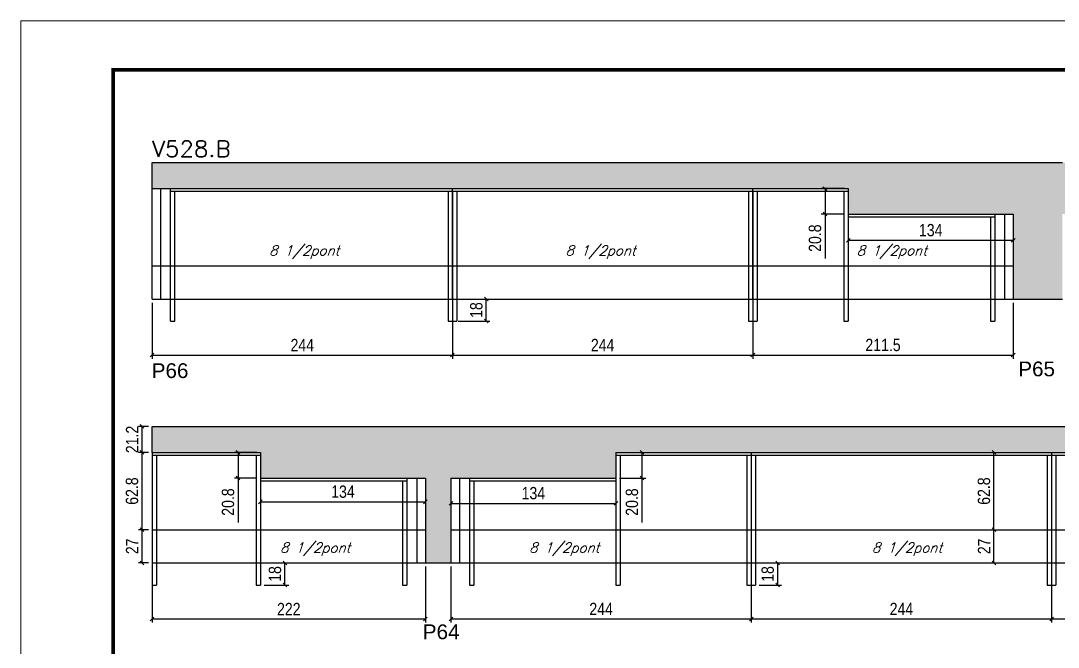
# Model space of a CAD drawing. Extents: x -21493 to -15213, y -12134 to 11887.
# Drawn here: x -16698 to -15855, y 3338 to 3847 of the extents above; entities that cross this region are included whole.
import ezdxf

# ---------------------------------------------------------------- set-up
doc = ezdxf.new("R2010")
doc.units = 0
doc.linetypes.add('DASHED', pattern=[0.75, 0.5, -0.25])
for name, color, linetype in [('5', 5, 'Continuous'), ('COTA', 241, 'Continuous'), ('Painéis', 200, 'Continuous'), ('SARR_2.2x7', 40, 'Continuous'), ('SARR_3.5x7', 81, 'Continuous'), ('texto', 7, 'Continuous')]:
    doc.layers.add(name, color=color, linetype=linetype)
for name, color, linetype, lineweight in [('Folhas', 255, 'Continuous', 9), ('SARRAFO DE PRESSAO', 251, 'DASHED', 9), ('Texto Seção', 7, 'Continuous', 15)]:
    doc.layers.add(name, color=color, linetype=linetype, lineweight=lineweight)
doc.styles.add('COTA TECNICA', font='techl___.ttf', dxfattribs={"height": 10})
doc.styles.add('REGUA-120', font='ROMANS.shx', dxfattribs={"height": 15})
doc.styles.add('Romans', font='romans.shx')
doc.styles.get("Standard").update_dxf_attribs({"font": 'arial.ttf'})
doc.dimstyles.new('PAINEL', dxfattribs={"dimtxt": 10, "dimasz": 3, "dimexe": 3, "dimexo": 3, "dimgap": 3, "dimtad": 1, "dimdec": 1, "dimzin": 12, "dimdsep": 46, "dimtxsty": 'COTA TECNICA', "dimblk1": 'OBLIQUE', "dimblk2": 'OBLIQUE', "dimsah": 1, "dimcen": 0.9, "dimclrd": 4, "dimclre": 4, "dimclrt": 240, "dimadec": 1, "dimazin": 3, "dimtfac": 1, "dimtdec": 1, "dimtmove": 0, "dimatfit": 3, "dimfxl": 1, "dimtolj": 1, "dimtzin": 12, "dimarcsym": 0})

# ---------------------------------------------------------------- blocks, each defined once
blk = doc.blocks.new('_Oblique')
at = {"color": 0, "linetype": 'ByBlock', "lineweight": -2}
blk.add_line((-0.5, -0.5), (0.5, 0.5), dxfattribs=at)
blk = doc.blocks.new('*D1677')
at = {"layer": 'COTA', "color": 4, "lineweight": -2, "ltscale": 25, "transparency": 16777216}
for p, q in [((-16591.17, 3617.92), (-16591.17, 3572.38)), ((-16347.17, 3617.92), (-16347.17, 3572.38)), ((-16591.17, 3575.38), (-16347.17, 3575.38))]:
    blk.add_line(p, q, dxfattribs=at)
at = {"layer": 'Defpoints', "color": 0, "ltscale": 25, "transparency": 16777216}
for p in [(-16591.17, 3620.92), (-16347.17, 3620.92), (-16347.17, 3575.38)]:
    blk.add_point(p, dxfattribs=at)
at = {"layer": 'COTA', "color": 4, "lineweight": -2, "ltscale": 25, "transparency": 16777216, "xscale": 3, "yscale": 3, "zscale": 3, "rotation": 180}
blk.add_blockref('_Oblique', (-16591.17, 3575.38), dxfattribs=at)
at = {"layer": 'COTA', "color": 4, "lineweight": -2, "ltscale": 25, "transparency": 16777216, "xscale": 3, "yscale": 3, "zscale": 3}
blk.add_blockref('_Oblique', (-16347.17, 3575.38), dxfattribs=at)
at = {"layer": 'COTA', "color": 240, "ltscale": 25, "transparency": 16777216, "insert": (-16469.17, 3583.45), "char_height": 10, "attachment_point": 5, "style": 'COTA TECNICA'}
blk.add_mtext('\\A1;244', dxfattribs=at)
blk = doc.blocks.new('*D1678')
at = {"layer": 'COTA', "color": 4, "lineweight": -2, "ltscale": 25, "transparency": 16777216}
for p, q in [((-16347.17, 3617.92), (-16347.17, 3572.38)), ((-16103.17, 3617.92), (-16103.17, 3572.38)), ((-16347.17, 3575.38), (-16103.17, 3575.38))]:
    blk.add_line(p, q, dxfattribs=at)
at = {"layer": 'Defpoints', "color": 0, "ltscale": 25, "transparency": 16777216}
for p in [(-16347.17, 3620.92), (-16103.17, 3620.92), (-16103.17, 3575.38)]:
    blk.add_point(p, dxfattribs=at)
at = {"layer": 'COTA', "color": 4, "lineweight": -2, "ltscale": 25, "transparency": 16777216, "xscale": 3, "yscale": 3, "zscale": 3, "rotation": 180}
blk.add_blockref('_Oblique', (-16347.17, 3575.38), dxfattribs=at)
at = {"layer": 'COTA', "color": 4, "lineweight": -2, "ltscale": 25, "transparency": 16777216, "xscale": 3, "yscale": 3, "zscale": 3}
blk.add_blockref('_Oblique', (-16103.17, 3575.38), dxfattribs=at)
at = {"layer": 'COTA', "color": 240, "ltscale": 25, "transparency": 16777216, "insert": (-16225.17, 3583.45), "char_height": 10, "attachment_point": 5, "style": 'COTA TECNICA'}
blk.add_mtext('\\A1;244', dxfattribs=at)
blk = doc.blocks.new('*D1679')
at = {"layer": 'COTA', "color": 4, "lineweight": -2, "ltscale": 25, "transparency": 16777216}
for p, q in [((-16103.17, 3617.92), (-16103.17, 3572.38)), ((-15891.67, 3617.92), (-15891.67, 3572.38)), ((-16103.17, 3575.38), (-15891.67, 3575.38))]:
    blk.add_line(p, q, dxfattribs=at)
at = {"layer": 'Defpoints', "color": 0, "ltscale": 25, "transparency": 16777216}
for p in [(-16103.17, 3620.92), (-15891.67, 3620.92), (-15891.67, 3575.38)]:
    blk.add_point(p, dxfattribs=at)
at = {"layer": 'COTA', "color": 4, "lineweight": -2, "ltscale": 25, "transparency": 16777216, "xscale": 3, "yscale": 3, "zscale": 3, "rotation": 180}
blk.add_blockref('_Oblique', (-16103.17, 3575.38), dxfattribs=at)
at = {"layer": 'COTA', "color": 4, "lineweight": -2, "ltscale": 25, "transparency": 16777216, "xscale": 3, "yscale": 3, "zscale": 3}
blk.add_blockref('_Oblique', (-15891.67, 3575.38), dxfattribs=at)
at = {"layer": 'COTA', "color": 240, "ltscale": 25, "transparency": 16777216, "insert": (-15997.42, 3583.49), "char_height": 10, "attachment_point": 5, "style": 'COTA TECNICA'}
blk.add_mtext('\\A1;211.5', dxfattribs=at)
blk = doc.blocks.new('*D1682')
at = {"layer": 'COTA', "color": 4, "lineweight": -2, "ltscale": 25, "transparency": 16777216}
for p, q in [((-16025.67, 3686.92), (-16025.67, 3665.63)), ((-15891.67, 3686.92), (-15891.67, 3665.63)), ((-16025.67, 3668.63), (-15891.67, 3668.63))]:
    blk.add_line(p, q, dxfattribs=at)
at = {"layer": 'Defpoints', "color": 0, "ltscale": 25, "transparency": 16777216}
for p in [(-16025.67, 3689.92), (-15891.67, 3689.92), (-15891.67, 3668.63)]:
    blk.add_point(p, dxfattribs=at)
at = {"layer": 'COTA', "color": 4, "lineweight": -2, "ltscale": 25, "transparency": 16777216, "xscale": 3, "yscale": 3, "zscale": 3, "rotation": 180}
blk.add_blockref('_Oblique', (-16025.67, 3668.63), dxfattribs=at)
at = {"layer": 'COTA', "color": 4, "lineweight": -2, "ltscale": 25, "transparency": 16777216, "xscale": 3, "yscale": 3, "zscale": 3}
blk.add_blockref('_Oblique', (-15891.67, 3668.63), dxfattribs=at)
at = {"layer": 'COTA', "color": 240, "ltscale": 25, "transparency": 16777216, "insert": (-15958.67, 3676.85), "char_height": 10, "attachment_point": 5, "style": 'COTA TECNICA'}
blk.add_mtext('\\A1;134', dxfattribs=at)
blk = doc.blocks.new('*D1684')
at = {"layer": 'COTA', "color": 4, "lineweight": -2, "ltscale": 25, "transparency": 16777216}
for p, q in [((-16028.67, 3710.72), (-16047.53, 3710.72)), ((-16044.53, 3710.72), (-16044.53, 3689.92)), ((-16028.67, 3689.92), (-16047.53, 3689.92)), ((-16044.53, 3689.92), (-16044.53, 3653.87))]:
    blk.add_line(p, q, dxfattribs=at)
at = {"layer": 'Defpoints', "color": 0, "ltscale": 25, "transparency": 16777216}
for p in [(-16025.67, 3710.72), (-16044.53, 3689.92), (-16025.67, 3689.92)]:
    blk.add_point(p, dxfattribs=at)
at = {"layer": 'COTA', "color": 4, "lineweight": -2, "ltscale": 25, "transparency": 16777216, "xscale": 3, "yscale": 3, "zscale": 3}
for p, rotation in [((-16044.53, 3710.72), 90), ((-16044.53, 3689.92), 270)]:
    blk.add_blockref('_Oblique', p, dxfattribs=dict(at, rotation=rotation))
at = {"layer": 'COTA', "color": 240, "ltscale": 25, "transparency": 16777216, "insert": (-16052.65, 3670.4), "char_height": 10, "attachment_point": 5, "rotation": 90, "style": 'COTA TECNICA'}
blk.add_mtext('\\A1;20.8', dxfattribs=at)
blk = doc.blocks.new('*D1686')
at = {"layer": 'COTA', "color": 4, "lineweight": -2, "ltscale": 25, "transparency": 16777216}
for p, q in [((-16591.16, 3403.32), (-16591.16, 3357.78)), ((-16369.16, 3403.32), (-16369.16, 3357.78)), ((-16591.16, 3360.78), (-16369.16, 3360.78))]:
    blk.add_line(p, q, dxfattribs=at)
at = {"layer": 'Defpoints', "color": 0, "ltscale": 25, "transparency": 16777216}
for p in [(-16591.16, 3406.32), (-16369.16, 3406.32), (-16369.16, 3360.78)]:
    blk.add_point(p, dxfattribs=at)
at = {"layer": 'COTA', "color": 4, "lineweight": -2, "ltscale": 25, "transparency": 16777216, "xscale": 3, "yscale": 3, "zscale": 3, "rotation": 180}
blk.add_blockref('_Oblique', (-16591.16, 3360.78), dxfattribs=at)
at = {"layer": 'COTA', "color": 4, "lineweight": -2, "ltscale": 25, "transparency": 16777216, "xscale": 3, "yscale": 3, "zscale": 3}
blk.add_blockref('_Oblique', (-16369.16, 3360.78), dxfattribs=at)
at = {"layer": 'COTA', "color": 240, "ltscale": 25, "transparency": 16777216, "insert": (-16480.16, 3368.78), "char_height": 10, "attachment_point": 5, "style": 'COTA TECNICA'}
blk.add_mtext('\\A1;222', dxfattribs=at)
blk = doc.blocks.new('*D1690')
at = {"layer": 'COTA', "color": 4, "lineweight": -2, "ltscale": 25, "transparency": 16777216}
for p, q in [((-16503.16, 3472.32), (-16503.16, 3452.98)), ((-16369.16, 3472.32), (-16369.16, 3452.98)), ((-16503.16, 3455.98), (-16369.16, 3455.98))]:
    blk.add_line(p, q, dxfattribs=at)
at = {"layer": 'Defpoints', "color": 0, "ltscale": 25, "transparency": 16777216}
for p in [(-16503.16, 3475.32), (-16369.16, 3475.32), (-16369.16, 3455.98)]:
    blk.add_point(p, dxfattribs=at)
at = {"layer": 'COTA', "color": 4, "lineweight": -2, "ltscale": 25, "transparency": 16777216, "xscale": 3, "yscale": 3, "zscale": 3, "rotation": 180}
blk.add_blockref('_Oblique', (-16503.16, 3455.98), dxfattribs=at)
at = {"layer": 'COTA', "color": 4, "lineweight": -2, "ltscale": 25, "transparency": 16777216, "xscale": 3, "yscale": 3, "zscale": 3}
blk.add_blockref('_Oblique', (-16369.16, 3455.98), dxfattribs=at)
at = {"layer": 'COTA', "color": 240, "ltscale": 25, "transparency": 16777216, "insert": (-16436.16, 3464.2), "char_height": 10, "attachment_point": 5, "style": 'COTA TECNICA'}
blk.add_mtext('\\A1;134', dxfattribs=at)
blk = doc.blocks.new('*D1692')
at = {"layer": 'COTA', "color": 4, "lineweight": -2, "ltscale": 25, "transparency": 16777216}
for p, q in [((-16506.17, 3496.12), (-16524.38, 3496.12)), ((-16521.38, 3496.12), (-16521.38, 3475.32)), ((-16506.17, 3475.32), (-16524.38, 3475.32)), ((-16521.38, 3475.32), (-16521.38, 3439.27))]:
    blk.add_line(p, q, dxfattribs=at)
at = {"layer": 'Defpoints', "color": 0, "ltscale": 25, "transparency": 16777216}
for p in [(-16503.17, 3496.12), (-16521.38, 3475.32), (-16503.17, 3475.32)]:
    blk.add_point(p, dxfattribs=at)
at = {"layer": 'COTA', "color": 4, "lineweight": -2, "ltscale": 25, "transparency": 16777216, "xscale": 3, "yscale": 3, "zscale": 3}
for p, rotation in [((-16521.38, 3496.12), 90), ((-16521.38, 3475.32), 270)]:
    blk.add_blockref('_Oblique', p, dxfattribs=dict(at, rotation=rotation))
at = {"layer": 'COTA', "color": 240, "ltscale": 25, "transparency": 16777216, "insert": (-16529.5, 3455.79), "char_height": 10, "attachment_point": 5, "rotation": 90, "style": 'COTA TECNICA'}
blk.add_mtext('\\A1;20.8', dxfattribs=at)
blk = doc.blocks.new('*D1698')
at = {"layer": 'COTA', "color": 4, "lineweight": -2, "ltscale": 25, "transparency": 16777216}
for p, q in [((-16348.44, 3403.32), (-16348.44, 3357.78)), ((-16104.44, 3403.32), (-16104.44, 3357.78)), ((-16348.44, 3360.78), (-16104.44, 3360.78))]:
    blk.add_line(p, q, dxfattribs=at)
at = {"layer": 'Defpoints', "color": 0, "ltscale": 25, "transparency": 16777216}
for p in [(-16348.44, 3406.32), (-16104.44, 3406.32), (-16104.44, 3360.78)]:
    blk.add_point(p, dxfattribs=at)
at = {"layer": 'COTA', "color": 4, "lineweight": -2, "ltscale": 25, "transparency": 16777216, "xscale": 3, "yscale": 3, "zscale": 3, "rotation": 180}
blk.add_blockref('_Oblique', (-16348.44, 3360.78), dxfattribs=at)
at = {"layer": 'COTA', "color": 4, "lineweight": -2, "ltscale": 25, "transparency": 16777216, "xscale": 3, "yscale": 3, "zscale": 3}
blk.add_blockref('_Oblique', (-16104.44, 3360.78), dxfattribs=at)
at = {"layer": 'COTA', "color": 240, "ltscale": 25, "transparency": 16777216, "insert": (-16226.44, 3368.85), "char_height": 10, "attachment_point": 5, "style": 'COTA TECNICA'}
blk.add_mtext('\\A1;244', dxfattribs=at)
blk = doc.blocks.new('*D1699')
at = {"layer": 'COTA', "color": 4, "lineweight": -2, "ltscale": 25, "transparency": 16777216}
for p, q in [((-16104.44, 3403.32), (-16104.44, 3357.78)), ((-15860.44, 3403.32), (-15860.44, 3357.78)), ((-16104.44, 3360.78), (-15860.44, 3360.78))]:
    blk.add_line(p, q, dxfattribs=at)
at = {"layer": 'Defpoints', "color": 0, "ltscale": 25, "transparency": 16777216}
for p in [(-16104.44, 3406.32), (-15860.44, 3406.32), (-15860.44, 3360.78)]:
    blk.add_point(p, dxfattribs=at)
at = {"layer": 'COTA', "color": 4, "lineweight": -2, "ltscale": 25, "transparency": 16777216, "xscale": 3, "yscale": 3, "zscale": 3, "rotation": 180}
blk.add_blockref('_Oblique', (-16104.44, 3360.78), dxfattribs=at)
at = {"layer": 'COTA', "color": 4, "lineweight": -2, "ltscale": 25, "transparency": 16777216, "xscale": 3, "yscale": 3, "zscale": 3}
blk.add_blockref('_Oblique', (-15860.44, 3360.78), dxfattribs=at)
at = {"layer": 'COTA', "color": 240, "ltscale": 25, "transparency": 16777216, "insert": (-15982.44, 3368.85), "char_height": 10, "attachment_point": 5, "style": 'COTA TECNICA'}
blk.add_mtext('\\A1;244', dxfattribs=at)
blk = doc.blocks.new('*D1700')
at = {"layer": 'COTA', "color": 4, "lineweight": -2, "ltscale": 25, "transparency": 16777216}
for p, q in [((-15860.44, 3403.32), (-15860.44, 3357.78)), ((-15638.44, 3403.32), (-15638.44, 3357.78)), ((-15860.44, 3360.78), (-15638.44, 3360.78))]:
    blk.add_line(p, q, dxfattribs=at)
at = {"layer": 'Defpoints', "color": 0, "ltscale": 25, "transparency": 16777216}
for p in [(-15860.44, 3406.32), (-15638.44, 3406.32), (-15638.44, 3360.78)]:
    blk.add_point(p, dxfattribs=at)
at = {"layer": 'COTA', "color": 4, "lineweight": -2, "ltscale": 25, "transparency": 16777216, "xscale": 3, "yscale": 3, "zscale": 3, "rotation": 180}
blk.add_blockref('_Oblique', (-15860.44, 3360.78), dxfattribs=at)
at = {"layer": 'COTA', "color": 4, "lineweight": -2, "ltscale": 25, "transparency": 16777216, "xscale": 3, "yscale": 3, "zscale": 3}
blk.add_blockref('_Oblique', (-15638.44, 3360.78), dxfattribs=at)
at = {"layer": 'COTA', "color": 240, "ltscale": 25, "transparency": 16777216, "insert": (-15749.44, 3368.78), "char_height": 10, "attachment_point": 5, "style": 'COTA TECNICA'}
blk.add_mtext('\\A1;222', dxfattribs=at)
blk = doc.blocks.new('*D1701')
at = {"layer": 'COTA', "color": 4, "lineweight": -2, "ltscale": 25, "transparency": 16777216}
for p, q in [((-16348.44, 3472.32), (-16348.44, 3451.75)), ((-16214.44, 3472.32), (-16214.44, 3451.75)), ((-16348.44, 3454.75), (-16214.44, 3454.75))]:
    blk.add_line(p, q, dxfattribs=at)
at = {"layer": 'Defpoints', "color": 0, "ltscale": 25, "transparency": 16777216}
for p in [(-16348.44, 3475.32), (-16214.44, 3475.32), (-16214.44, 3454.75)]:
    blk.add_point(p, dxfattribs=at)
at = {"layer": 'COTA', "color": 4, "lineweight": -2, "ltscale": 25, "transparency": 16777216, "xscale": 3, "yscale": 3, "zscale": 3, "rotation": 180}
blk.add_blockref('_Oblique', (-16348.44, 3454.75), dxfattribs=at)
at = {"layer": 'COTA', "color": 4, "lineweight": -2, "ltscale": 25, "transparency": 16777216, "xscale": 3, "yscale": 3, "zscale": 3}
blk.add_blockref('_Oblique', (-16214.44, 3454.75), dxfattribs=at)
at = {"layer": 'COTA', "color": 240, "ltscale": 25, "transparency": 16777216, "insert": (-16281.44, 3462.97), "char_height": 10, "attachment_point": 5, "style": 'COTA TECNICA'}
blk.add_mtext('\\A1;134', dxfattribs=at)
blk = doc.blocks.new('*D1702')
at = {"layer": 'COTA', "color": 4, "lineweight": -2, "ltscale": 25, "transparency": 16777216}
for p, q in [((-16211.44, 3496.12), (-16190.22, 3496.12)), ((-16193.22, 3496.12), (-16193.22, 3475.32)), ((-16211.44, 3475.32), (-16190.22, 3475.32)), ((-16193.22, 3475.32), (-16193.22, 3439.27))]:
    blk.add_line(p, q, dxfattribs=at)
at = {"layer": 'Defpoints', "color": 0, "ltscale": 25, "transparency": 16777216}
for p in [(-16214.44, 3496.12), (-16214.44, 3475.32), (-16193.22, 3475.32)]:
    blk.add_point(p, dxfattribs=at)
at = {"layer": 'COTA', "color": 4, "lineweight": -2, "ltscale": 25, "transparency": 16777216, "xscale": 3, "yscale": 3, "zscale": 3}
for p, rotation in [((-16193.22, 3496.12), 90), ((-16193.22, 3475.32), 270)]:
    blk.add_blockref('_Oblique', p, dxfattribs=dict(at, rotation=rotation))
at = {"layer": 'COTA', "color": 240, "ltscale": 25, "transparency": 16777216, "insert": (-16201.35, 3455.79), "char_height": 10, "attachment_point": 5, "rotation": 90, "style": 'COTA TECNICA'}
blk.add_mtext('\\A1;20.8', dxfattribs=at)
blk = doc.blocks.new('*D1713')
at = {"layer": 'COTA', "color": 4, "lineweight": -2, "ltscale": 25, "transparency": 16777216}
for p, q in [((-16342.42, 3620.92), (-16316.7, 3620.92)), ((-16319.7, 3602.92), (-16319.7, 3620.92)), ((-16342.42, 3602.92), (-16316.7, 3602.92))]:
    blk.add_line(p, q, dxfattribs=at)
at = {"layer": 'Defpoints', "color": 0, "ltscale": 25, "transparency": 16777216}
for p in [(-16345.42, 3620.92), (-16319.7, 3620.92), (-16345.42, 3602.92)]:
    blk.add_point(p, dxfattribs=at)
at = {"layer": 'COTA', "color": 4, "lineweight": -2, "ltscale": 25, "transparency": 16777216, "xscale": 3, "yscale": 3, "zscale": 3}
for p, rotation in [((-16319.7, 3620.92), 90), ((-16319.7, 3602.92), 270)]:
    blk.add_blockref('_Oblique', p, dxfattribs=dict(at, rotation=rotation))
at = {"layer": 'COTA', "color": 240, "ltscale": 25, "transparency": 16777216, "insert": (-16327.8, 3611.92), "char_height": 10, "attachment_point": 5, "rotation": 90, "style": 'COTA TECNICA'}
blk.add_mtext('\\A1;18', dxfattribs=at)
blk = doc.blocks.new('*D1714')
at = {"layer": 'COTA', "color": 4, "lineweight": -2, "ltscale": 25, "transparency": 16777216}
for p, q in [((-16097.94, 3406.32), (-16079.96, 3406.32)), ((-16082.96, 3388.32), (-16082.96, 3406.32)), ((-16097.94, 3388.32), (-16079.96, 3388.32))]:
    blk.add_line(p, q, dxfattribs=at)
at = {"layer": 'Defpoints', "color": 0, "ltscale": 25, "transparency": 16777216}
for p in [(-16100.94, 3406.32), (-16082.96, 3406.32), (-16100.94, 3388.32)]:
    blk.add_point(p, dxfattribs=at)
at = {"layer": 'COTA', "color": 4, "lineweight": -2, "ltscale": 25, "transparency": 16777216, "xscale": 3, "yscale": 3, "zscale": 3}
for p, rotation in [((-16082.96, 3406.32), 90), ((-16082.96, 3388.32), 270)]:
    blk.add_blockref('_Oblique', p, dxfattribs=dict(at, rotation=rotation))
at = {"layer": 'COTA', "color": 240, "ltscale": 25, "transparency": 16777216, "insert": (-16091.05, 3397.32), "char_height": 10, "attachment_point": 5, "rotation": 90, "style": 'COTA TECNICA'}
blk.add_mtext('\\A1;18', dxfattribs=at)
blk = doc.blocks.new('*D1716')
at = {"layer": 'COTA', "color": 4, "lineweight": -2, "ltscale": 25, "transparency": 16777216}
for p, q in [((-16500.16, 3406.32), (-16480.24, 3406.32)), ((-16483.24, 3388.32), (-16483.24, 3406.32)), ((-16500.16, 3388.32), (-16480.24, 3388.32))]:
    blk.add_line(p, q, dxfattribs=at)
at = {"layer": 'Defpoints', "color": 0, "ltscale": 25, "transparency": 16777216}
for p in [(-16503.16, 3406.32), (-16483.24, 3406.32), (-16503.16, 3388.32)]:
    blk.add_point(p, dxfattribs=at)
at = {"layer": 'COTA', "color": 4, "lineweight": -2, "ltscale": 25, "transparency": 16777216, "xscale": 3, "yscale": 3, "zscale": 3}
for p, rotation in [((-16483.24, 3406.32), 90), ((-16483.24, 3388.32), 270)]:
    blk.add_blockref('_Oblique', p, dxfattribs=dict(at, rotation=rotation))
at = {"layer": 'COTA', "color": 240, "ltscale": 25, "transparency": 16777216, "insert": (-16491.33, 3397.32), "char_height": 10, "attachment_point": 5, "rotation": 90, "style": 'COTA TECNICA'}
blk.add_mtext('\\A1;18', dxfattribs=at)
blk = doc.blocks.new('*D1720')
at = {"layer": 'COTA', "color": 4, "lineweight": -2, "ltscale": 25, "transparency": 16777216}
for p, q in [((-15923.44, 3433.32), (-15904.26, 3433.32)), ((-15907.26, 3406.32), (-15907.26, 3433.32)), ((-15923.44, 3406.32), (-15904.26, 3406.32))]:
    blk.add_line(p, q, dxfattribs=at)
at = {"layer": 'Defpoints', "color": 0, "ltscale": 25, "transparency": 16777216}
for p in [(-15926.44, 3433.32), (-15907.26, 3433.32), (-15926.44, 3406.32)]:
    blk.add_point(p, dxfattribs=at)
at = {"layer": 'COTA', "color": 4, "lineweight": -2, "ltscale": 25, "transparency": 16777216, "xscale": 3, "yscale": 3, "zscale": 3}
for p, rotation in [((-15907.26, 3433.32), 90), ((-15907.26, 3406.32), 270)]:
    blk.add_blockref('_Oblique', p, dxfattribs=dict(at, rotation=rotation))
at = {"layer": 'COTA', "color": 240, "ltscale": 25, "transparency": 16777216, "insert": (-15915.33, 3419.82), "char_height": 10, "attachment_point": 5, "rotation": 90, "style": 'COTA TECNICA'}
blk.add_mtext('\\A1;27', dxfattribs=at)
blk = doc.blocks.new('*D1613')
at = {"layer": 'COTA', "color": 4, "lineweight": -2, "ltscale": 25, "transparency": 16777216}
for p, q in [((-15910.26, 3496.12), (-15910.26, 3496.12)), ((-15907.26, 3433.32), (-15907.26, 3496.12)), ((-15923.44, 3433.32), (-15904.26, 3433.32))]:
    blk.add_line(p, q, dxfattribs=at)
at = {"layer": 'Defpoints', "color": 0, "ltscale": 25, "transparency": 16777216}
for p in [(-15907.26, 3496.12), (-15907.26, 3496.12), (-15926.44, 3433.32)]:
    blk.add_point(p, dxfattribs=at)
at = {"layer": 'COTA', "color": 4, "lineweight": -2, "ltscale": 25, "transparency": 16777216, "xscale": 3, "yscale": 3, "zscale": 3}
for p, rotation in [((-15907.26, 3496.12), 90), ((-15907.26, 3433.32), 270)]:
    blk.add_blockref('_Oblique', p, dxfattribs=dict(at, rotation=rotation))
at = {"layer": 'COTA', "color": 240, "ltscale": 25, "transparency": 16777216, "insert": (-15915.39, 3464.72), "char_height": 10, "attachment_point": 5, "rotation": 90, "style": 'COTA TECNICA'}
blk.add_mtext('\\A1;62.8', dxfattribs=at)
blk = doc.blocks.new('*D1614')
at = {"layer": 'COTA', "color": 4, "lineweight": -2, "ltscale": 25, "transparency": 16777216}
for p, q in [((-16594.16, 3433.32), (-16602.37, 3433.32)), ((-16599.37, 3406.32), (-16599.37, 3433.32)), ((-16594.16, 3406.32), (-16602.37, 3406.32))]:
    blk.add_line(p, q, dxfattribs=at)
at = {"layer": 'Defpoints', "color": 0, "ltscale": 25, "transparency": 16777216}
for p in [(-16599.37, 3433.32), (-16591.16, 3433.32), (-16591.16, 3406.32)]:
    blk.add_point(p, dxfattribs=at)
at = {"layer": 'COTA', "color": 4, "lineweight": -2, "ltscale": 25, "transparency": 16777216, "xscale": 3, "yscale": 3, "zscale": 3}
for p, rotation in [((-16599.37, 3433.32), 90), ((-16599.37, 3406.32), 270)]:
    blk.add_blockref('_Oblique', p, dxfattribs=dict(at, rotation=rotation))
at = {"layer": 'COTA', "color": 240, "ltscale": 25, "transparency": 16777216, "insert": (-16607.45, 3419.82), "char_height": 10, "attachment_point": 5, "rotation": 90, "style": 'COTA TECNICA'}
blk.add_mtext('\\A1;27', dxfattribs=at)
blk = doc.blocks.new('*D1615')
at = {"layer": 'COTA', "color": 4, "lineweight": -2, "ltscale": 25, "transparency": 16777216}
for p, q in [((-16594.16, 3496.12), (-16602.37, 3496.12)), ((-16599.37, 3433.32), (-16599.37, 3496.12)), ((-16594.16, 3433.32), (-16602.37, 3433.32))]:
    blk.add_line(p, q, dxfattribs=at)
at = {"layer": 'Defpoints', "color": 0, "ltscale": 25, "transparency": 16777216}
for p in [(-16599.37, 3496.12), (-16591.16, 3496.12), (-16591.16, 3433.32)]:
    blk.add_point(p, dxfattribs=at)
at = {"layer": 'COTA', "color": 4, "lineweight": -2, "ltscale": 25, "transparency": 16777216, "xscale": 3, "yscale": 3, "zscale": 3}
for p, rotation in [((-16599.37, 3496.12), 90), ((-16599.37, 3433.32), 270)]:
    blk.add_blockref('_Oblique', p, dxfattribs=dict(at, rotation=rotation))
at = {"layer": 'COTA', "color": 240, "ltscale": 25, "transparency": 16777216, "insert": (-16607.5, 3464.72), "char_height": 10, "attachment_point": 5, "rotation": 90, "style": 'COTA TECNICA'}
blk.add_mtext('\\A1;62.8', dxfattribs=at)
blk = doc.blocks.new('*D1616')
at = {"layer": 'COTA', "color": 4, "lineweight": -2, "ltscale": 25, "transparency": 16777216}
for p, q in [((-16594.16, 3517.32), (-16602.37, 3517.32)), ((-16599.37, 3496.12), (-16599.37, 3517.32)), ((-16594.16, 3496.12), (-16602.37, 3496.12))]:
    blk.add_line(p, q, dxfattribs=at)
at = {"layer": 'Defpoints', "color": 0, "ltscale": 25, "transparency": 16777216}
for p in [(-16599.37, 3517.32), (-16591.16, 3517.32), (-16591.16, 3496.12)]:
    blk.add_point(p, dxfattribs=at)
at = {"layer": 'COTA', "color": 4, "lineweight": -2, "ltscale": 25, "transparency": 16777216, "xscale": 3, "yscale": 3, "zscale": 3}
for p, rotation in [((-16599.37, 3517.32), 90), ((-16599.37, 3496.12), 270)]:
    blk.add_blockref('_Oblique', p, dxfattribs=dict(at, rotation=rotation))
at = {"layer": 'COTA', "color": 240, "ltscale": 25, "transparency": 16777216, "insert": (-16607.43, 3506.72), "char_height": 10, "attachment_point": 5, "rotation": 90, "style": 'COTA TECNICA'}
blk.add_mtext('\\A1;21.2', dxfattribs=at)
blk = doc.blocks.new('9999999999')
at = {"layer": 'Folhas'}
blk.add_lwpolyline([(98138.98, 34190.21), (99623.98, 34190.21), (99623.98, 35240.21), (98138.98, 35240.21)], close=True, dxfattribs=at)
at = {"layer": 'Folhas', "color": 30, "const_width": 3}
blk.add_lwpolyline([(98213.98, 34230.21), (99583.98, 34230.21), (99583.98, 35200.21), (98213.98, 35200.21)], close=True, dxfattribs=at)

msp = doc.modelspace()

# ---------------------------------------------------------------- hatches: boundary and pattern name
at = {"layer": 'COTA', "linetype": 'ByBlock'}
h = msp.add_hatch(dxfattribs=at)
h.set_pattern_fill('AR-CONC', color=256, scale=0.03)
h.set_pattern_definition([(50, (-155512.543, -28051.7306), (5.46554007, -0.47817257), [0.5715, -6.2865]), (355, (-155512.543, -28051.7306), (-1.05730264, 5.73170536), [0.4572, -5.02921753]), (100.4514447, (-155512.0873, -28051.7705), (4.40823741, 5.25353256), [0.48570026, -5.34270734]), (46.1842, (-155512.543, -28050.2066), (8.13237123, -1.26126984), [0.85725, -9.42975]), (96.6355576, (-155511.865, -28050.312), (7.122124, 7.42278374), [0.7285507, -8.01406824]), (351.184151, (-155512.543, -28050.207), (7.122124, 7.42278374), [0.685799, -7.54379196]), (21, (-155511.781, -28050.5876), (4.54843174, -3.06795595), [0.5715, -6.2865]), (326, (-155511.781, -28050.5876), (1.85406085, 5.52563898), [0.4572, -5.0292]), (71.451445, (-155511.402, -28050.8433), (6.40249258, 2.45768307), [0.48570026, -5.34269813]), (37.5, (-155512.5428, -28051.7306), (0.092658098, 2.536651166), [0, -4.96824, 0, -5.1054, 0, -5.04825]), (7.5, (-155512.5428, -28051.7306), (2.004589875, 3.005417245), [0, -2.91084, 0, -4.85394, 0, -1.92405]), (327.5, (-155514.242, -28051.7306), (4.067717855, -0.17186232), [0, -1.905, 0, -5.9436, 0, -7.8867]), (317.5, (-155515.004, -28051.7306), (4.44387544, 0.76279473), [0, -2.4765, 0, -3.94716, 0, -5.6007])])
h.paths.add_polyline_path([(-15891.67, 3731.92), (-16025.67, 3731.92), (-16591.17, 3731.92), (-16591.17, 3710.72), (-16025.67, 3710.72), (-16025.67, 3689.92), (-15891.67, 3689.92), (-15891.67, 3620.92), (-15851.67, 3620.92), (-15851.67, 3689.92), (-15717.67, 3689.92), (-15717.67, 3710.72), (-15363.67, 3710.72), (-15363.67, 3710.72), (-15363.67, 3731.92), (-15717.67, 3731.92), (-15851.67, 3731.92)])
h = msp.add_hatch(dxfattribs=at)
h.set_pattern_fill('AR-CONC', color=256, scale=0.03)
h.set_pattern_definition([(50, (-157032.1976, -26044.2673), (5.46554007, -0.47817257), [0.5715, -6.2865]), (355, (-157032.1976, -26044.2673), (-1.05730264, 5.73170536), [0.4572, -5.02921753]), (100.4514447, (-157031.742, -26044.307), (4.40823741, 5.25353256), [0.48570026, -5.34270734]), (46.1842, (-157032.1976, -26042.743), (8.13237123, -1.26126984), [0.85725, -9.42975]), (96.6355576, (-157031.52, -26042.8484), (7.122124, 7.42278374), [0.7285507, -8.01406824]), (351.184151, (-157032.198, -26042.743), (7.122124, 7.42278374), [0.685799, -7.54379196]), (21, (-157031.4356, -26043.1243), (4.54843174, -3.06795595), [0.5715, -6.2865]), (326, (-157031.4356, -26043.1243), (1.85406085, 5.52563898), [0.4572, -5.0292]), (71.451445, (-157031.0566, -26043.38), (6.40249258, 2.45768307), [0.48570026, -5.34269813]), (37.5, (-157032.1976, -26044.2673), (0.092658098, 2.536651166), [0, -4.96824, 0, -5.1054, 0, -5.04825]), (7.5, (-157032.1976, -26044.2673), (2.004589875, 3.005417245), [0, -2.91084, 0, -4.85394, 0, -1.92405]), (327.5, (-157033.8969, -26044.2673), (4.067717855, -0.17186232), [0, -1.905, 0, -5.9436, 0, -7.8867]), (317.5, (-157034.659, -26044.2673), (4.44387544, 0.76279473), [0, -2.4765, 0, -3.94716, 0, -5.6007])])
h.paths.add_polyline_path([(-16591.17, 3517.32), (-16591.17, 3496.12), (-16503.17, 3496.12), (-16503.17, 3475.32), (-16369.16, 3475.32), (-16369.16, 3406.32), (-16348.44, 3406.32), (-16348.44, 3475.32), (-16214.44, 3475.32), (-16214.44, 3493.92), (-16214.44, 3496.12), (-15772.44, 3496.12), (-15772.44, 3475.32), (-15638.44, 3475.32), (-15638.44, 3517.32)])
h.paths.add_polyline_path([(-15786.52, 3469.01), (-15786.52, 3502.94), (-15807.1, 3502.94), (-15807.1, 3469.01)], flags=25)

# ---------------------------------------------------------------- linework, layer by layer
for p, q in [((-16591.17, 3731.92), (-16025.67, 3731.92)), ((-16591.17, 3710.72), (-16591.17, 3731.92)), ((-16025.67, 3731.92), (-15891.67, 3731.92)), ((-15891.67, 3731.92), (-15851.67, 3731.92)), ((-15891.67, 3620.92), (-15851.67, 3620.92)), ((-16591.17, 3517.32), (-15638.44, 3517.32)), ((-16591.17, 3496.12), (-16591.17, 3517.32)), ((-16369.16, 3406.32), (-16348.44, 3406.32))]:
    msp.add_line(p, q, dxfattribs=at)
at = {"layer": 'Painéis'}
for p, q in [((-16591.17, 3710.72), (-16025.67, 3710.72)), ((-16025.67, 3689.92), (-15891.67, 3689.92)), ((-16591.17, 3647.92), (-15891.67, 3647.92)), ((-16591.17, 3620.92), (-16025.67, 3620.92)), ((-16025.67, 3620.92), (-15891.67, 3620.92)), ((-16591.17, 3496.12), (-16503.17, 3496.12)), ((-16214.44, 3496.12), (-15772.44, 3496.12)), ((-16503.17, 3475.32), (-16369.16, 3475.32)), ((-16348.44, 3475.32), (-16214.44, 3475.32)), ((-16591.17, 3433.32), (-16369.16, 3433.32)), ((-16348.44, 3433.32), (-15638.44, 3433.32)), ((-16591.17, 3406.32), (-16503.17, 3406.32)), ((-16503.17, 3406.32), (-16369.16, 3406.32)), ((-16348.44, 3406.32), (-16214.44, 3406.32)), ((-16214.44, 3406.32), (-15638.44, 3406.32))]:
    msp.add_line(p, q, dxfattribs=at)
at = {"layer": 'Painéis', "ltscale": 25}
for p, q in [((-16591.17, 3620.92), (-16591.17, 3710.72)), ((-16347.17, 3620.92), (-16347.17, 3710.72)), ((-16103.17, 3620.92), (-16103.17, 3710.72)), ((-16025.67, 3710.72), (-16025.67, 3689.92)), ((-15891.67, 3689.92), (-15891.67, 3620.92)), ((-16591.17, 3496.12), (-16591.17, 3406.32)), ((-16503.17, 3496.12), (-16503.17, 3475.32)), ((-16214.44, 3496.12), (-16214.44, 3475.32)), ((-16104.44, 3496.12), (-16104.44, 3406.32)), ((-15860.44, 3496.12), (-15860.44, 3406.32)), ((-16369.16, 3475.32), (-16369.16, 3406.32)), ((-16348.44, 3475.32), (-16348.44, 3406.32))]:
    msp.add_line(p, q, dxfattribs=at)
at = {"layer": 'SARR_2.2x7', "linetype": 'Continuous'}
for p, q in [((-16584.17, 3620.92), (-16584.17, 3710.72)), ((-16576.17, 3708.52), (-16347.17, 3708.52)), ((-16347.17, 3708.52), (-16103.17, 3708.52)), ((-16103.17, 3708.52), (-16025.67, 3708.52)), ((-16025.67, 3687.72), (-15906.67, 3687.72)), ((-15898.67, 3689.92), (-15898.67, 3620.92)), ((-16591.17, 3493.92), (-16503.17, 3493.92)), ((-16214.44, 3493.92), (-16104.44, 3493.92)), ((-16104.44, 3493.92), (-15860.44, 3493.92)), ((-15860.44, 3493.92), (-15772.44, 3493.92)), ((-16503.17, 3473.12), (-16384.16, 3473.12)), ((-16376.16, 3475.32), (-16376.16, 3406.32)), ((-16341.44, 3475.32), (-16341.44, 3406.32)), ((-16333.44, 3473.12), (-16214.44, 3473.12))]:
    msp.add_line(p, q, dxfattribs=at)
at = {"layer": 'SARR_3.5x7'}
for p, q in [((-16576.17, 3602.92), (-16576.17, 3710.72)), ((-16572.67, 3602.92), (-16572.67, 3708.52)), ((-16350.67, 3708.52), (-16350.67, 3602.92)), ((-16347.17, 3708.52), (-16347.17, 3602.92)), ((-16343.67, 3708.52), (-16343.67, 3602.92)), ((-16106.67, 3708.52), (-16106.67, 3602.92)), ((-16103.17, 3708.52), (-16103.17, 3602.92)), ((-16099.67, 3708.52), (-16099.67, 3602.92)), ((-16029.17, 3708.53), (-16029.17, 3602.93)), ((-16025.67, 3708.53), (-16025.67, 3602.93)), ((-15910.17, 3687.72), (-15910.17, 3602.92)), ((-15906.67, 3689.92), (-15906.67, 3602.92)), ((-16591.17, 3493.92), (-16591.17, 3388.32)), ((-16587.66, 3493.92), (-16587.66, 3388.32)), ((-16506.66, 3493.92), (-16506.66, 3388.32)), ((-16503.17, 3493.92), (-16503.17, 3388.32)), ((-16214.44, 3493.92), (-16214.44, 3388.32)), ((-16210.94, 3493.92), (-16210.94, 3388.32)), ((-16107.94, 3493.92), (-16107.94, 3388.32)), ((-16104.44, 3493.92), (-16104.44, 3388.32)), ((-16100.94, 3493.92), (-16100.94, 3388.32)), ((-15863.94, 3493.92), (-15863.94, 3388.32)), ((-15860.44, 3493.92), (-15860.44, 3388.32)), ((-15856.94, 3493.92), (-15856.94, 3388.32)), ((-16387.66, 3473.12), (-16387.66, 3388.32)), ((-16384.16, 3475.32), (-16384.16, 3388.32)), ((-16333.44, 3475.32), (-16333.44, 3388.32)), ((-16329.94, 3473.12), (-16329.94, 3388.32))]:
    msp.add_line(p, q, dxfattribs=at)
at = {"layer": 'SARR_3.5x7', "ltscale": 25}
for p, q in [((-16576.17, 3602.92), (-16572.67, 3602.92)), ((-16350.67, 3602.92), (-16347.17, 3602.92)), ((-16347.17, 3602.92), (-16343.67, 3602.92)), ((-16106.67, 3602.92), (-16103.17, 3602.92)), ((-16103.17, 3602.92), (-16099.67, 3602.92)), ((-16029.17, 3602.92), (-16025.67, 3602.92)), ((-15910.17, 3602.92), (-15906.67, 3602.92)), ((-16591.17, 3388.32), (-16587.66, 3388.32)), ((-16506.66, 3388.32), (-16503.17, 3388.32)), ((-16387.66, 3388.32), (-16384.16, 3388.32)), ((-16333.44, 3388.32), (-16329.94, 3388.32)), ((-16214.44, 3388.32), (-16210.94, 3388.32)), ((-16107.94, 3388.32), (-16104.44, 3388.32)), ((-16104.44, 3388.32), (-16100.94, 3388.32)), ((-15863.94, 3388.32), (-15860.44, 3388.32)), ((-15860.44, 3388.32), (-15856.94, 3388.32))]:
    msp.add_line(p, q, dxfattribs=at)

# ---------------------------------------------------------------- block references
at = {"layer": 'SARRAFO DE PRESSAO', "color": 6, "linetype": 'ByBlock'}
msp.add_blockref('9999999999', (-114836.89, -31393), dxfattribs=at)

# ---------------------------------------------------------------- texts
at = {"layer": '5', "linetype": 'Continuous'}
for s, p in [('P66', (-16591.51, 3556.66)), ('P65', (-15887.52, 3558.07)), ('P64', (-16371.28, 3344.29))]:
    msp.add_text(s, height=12, rotation=0.00004, dxfattribs=at).set_placement(p)
at = {"layer": 'texto', "color": 2, "char_height": 8, "attachment_point": 5, "style": 'Romans'}
for insert in [(-16467.59, 3659.05), (-16226.85, 3659.05), (-15990.24, 3659.05), (-16458.65, 3417.45), (-16256.33, 3417.45), (-15977.86, 3417.45)]:
    msp.add_mtext('{\\Q19;\\C256;8 1/2pont}', dxfattribs=dict(at, insert=insert))
at = {"layer": 'Texto Seção', "style": 'REGUA-120', "width": 1.05}
msp.add_text('V528.B', height=13, dxfattribs=at).set_placement((-16591.18, 3736.53))

# ---------------------------------------------------------------- dimensions: what is measured, and where the dimension line sits
at = {"layer": 'COTA', "ltscale": 25}
for base, p1, p2, picture, middle in [((-16044.53, 3689.92), (-16025.67, 3710.72), (-16025.67, 3689.92), '*D1684', (-16052.65, 3670.4)), ((-16319.7, 3620.92), (-16345.42, 3602.92), (-16345.42, 3620.92), '*D1713', (-16327.8, 3611.92)), ((-16521.38, 3475.32), (-16503.17, 3496.12), (-16503.17, 3475.32), '*D1692', (-16529.5, 3455.79)), ((-16193.22, 3475.32), (-16214.44, 3496.12), (-16214.44, 3475.32), '*D1702', (-16201.35, 3455.79)), ((-16599.37, 3433.32), (-16591.17, 3406.32), (-16591.17, 3433.32), '*D1614', (-16607.45, 3419.82)), ((-15907.26, 3433.32), (-15926.44, 3406.32), (-15926.44, 3433.32), '*D1720', (-15915.33, 3419.82)), ((-16483.24, 3406.32), (-16503.17, 3388.32), (-16503.17, 3406.32), '*D1716', (-16491.33, 3397.32)), ((-16082.96, 3406.32), (-16100.94, 3388.32), (-16100.94, 3406.32), '*D1714', (-16091.05, 3397.32))]:
    dim = msp.add_linear_dim(base=base, p1=p1, p2=p2, angle=90, dimstyle='PAINEL', dxfattribs=at)
    dim.commit()
    dim.dimension.update_dxf_attribs({"geometry": picture, "text_midpoint": middle})
for base, p1, p2, picture, middle in [((-15891.67, 3668.63), (-16025.67, 3689.92), (-15891.67, 3689.92), '*D1682', (-15958.67, 3676.85)), ((-16347.17, 3575.38), (-16591.17, 3620.92), (-16347.17, 3620.92), '*D1677', (-16469.17, 3583.45)), ((-16369.16, 3455.98), (-16503.17, 3475.32), (-16369.16, 3475.32), '*D1690', (-16436.16, 3464.2)), ((-16214.44, 3454.75), (-16348.44, 3475.32), (-16214.44, 3475.32), '*D1701', (-16281.44, 3462.97))]:
    dim = msp.add_linear_dim(base=base, p1=p1, p2=p2, dimstyle='PAINEL', dxfattribs=at)
    dim.commit()
    dim.dimension.update_dxf_attribs({"geometry": picture, "text_midpoint": middle})
for base, p1, p2, picture, middle in [((-16103.17, 3575.38), (-16347.17, 3620.92), (-16103.17, 3620.92), '*D1678', (-16225.17, 3583.45)), ((-15891.67, 3575.38), (-16103.17, 3620.92), (-15891.67, 3620.92), '*D1679', (-15997.42, 3583.49)), ((-16369.16, 3360.78), (-16591.17, 3406.32), (-16369.16, 3406.32), '*D1686', (-16480.16, 3368.78)), ((-16104.44, 3360.78), (-16348.44, 3406.32), (-16104.44, 3406.32), '*D1698', (-16226.44, 3368.85)), ((-15860.44, 3360.78), (-16104.44, 3406.32), (-15860.44, 3406.32), '*D1699', (-15982.44, 3368.85)), ((-15638.44, 3360.78), (-15860.44, 3406.32), (-15638.44, 3406.32), '*D1700', (-15749.44, 3368.78))]:
    dim = msp.add_linear_dim(base=base, p1=p1, p2=p2, dimstyle='PAINEL', override={"dimtmove": 1}, dxfattribs=at)
    dim.commit()
    dim.dimension.update_dxf_attribs({"geometry": picture, "text_midpoint": middle})
dim = msp.add_linear_dim(base=(-16599.37, 3517.32), p1=(-16591.17, 3496.12), p2=(-16591.17, 3517.32), angle=90, dimstyle='PAINEL', dxfattribs=at)
dim.commit()
dim.dimension.update_dxf_attribs({"geometry": '*D1616', "text_midpoint": (-16599.37, 3506.72), "dimtype": 160})
for base, p1, p2, picture, middle in [((-16599.37, 3496.12), (-16591.17, 3433.32), (-16591.17, 3496.12), '*D1615', (-16607.5, 3464.72)), ((-15907.26, 3496.12), (-15926.44, 3433.32), (-15907.26, 3496.12), '*D1613', (-15915.39, 3464.72))]:
    dim = msp.add_linear_dim(base=base, p1=p1, p2=p2, angle=90, dimstyle='PAINEL', override={"dimtmove": 1}, dxfattribs=at)
    dim.commit()
    dim.dimension.update_dxf_attribs({"geometry": picture, "text_midpoint": middle})

doc.saveas('drawing.dxf')
